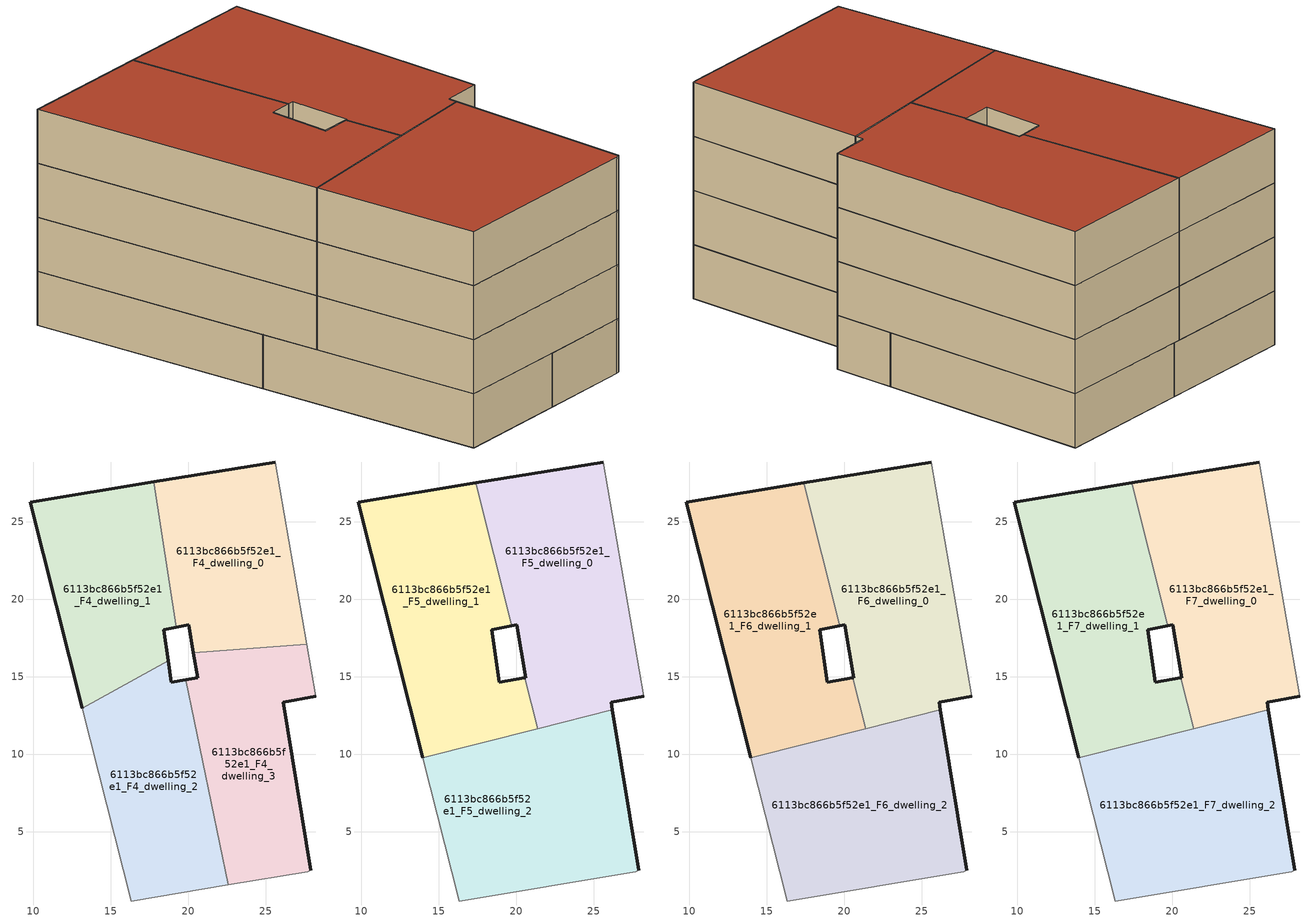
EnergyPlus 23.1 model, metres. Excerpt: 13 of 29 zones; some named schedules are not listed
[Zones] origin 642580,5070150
6113bc866b5f52e1_F4_dwelling_0
 floor to 6113bc866b5f52e1_F3_dwelling_0 (EU_floor_Construction): 27.65,17.09 25.63,28.84 17.78,27.55 19.23,18.18 20.02,18.33 20.34,16.53 z12
 wall outside (EU_wall_Construction): 20.34,16.53 20.02,18.33 19.23,18.18 / 17.78,27.55 25.63,28.84 z12:15
 wall to 6113bc866b5f52e1_F4_dwelling_3 (EU_wall_Construction): 27.65,17.09 20.34,16.53 z12:15
 wall to 6113bc866b5f52e1_F4_dwelling_1 (EU_wall_Construction): 19.23,18.18 17.78,27.55 z12:15
 wall adiabatic (EU_wall_Construction): 25.63,28.84 27.65,17.09 z12:15
6113bc866b5f52e1_F4_dwelling_1
 floor to 6113bc866b5f52e1_F3_dwelling_1 (EU_floor_Construction): 18.72,16.03 18.42,18.03 19.23,18.18 17.78,27.55 9.82,26.24 13.18,12.94 z12
 wall outside (EU_wall_Construction): 19.23,18.18 18.42,18.03 18.72,16.03 / 13.18,12.94 9.82,26.24 17.78,27.55 z12:15
 wall to 6113bc866b5f52e1_F4_dwelling_2 (EU_wall_Construction): 18.72,16.03 13.18,12.94 z12:15
6113bc866b5f52e1_F4_dwelling_2
 floor to 6113bc866b5f52e1_F3_dwelling_2 (EU_floor_Construction): 22.57,1.56 19.85,14.79 18.92,14.63 18.72,16.03 13.18,12.94 16.32,0.52 z12
 wall outside (EU_wall_Construction): 18.72,16.03 18.92,14.63 19.85,14.79 z12:15
 wall to 6113bc866b5f52e1_F4_dwelling_3 (EU_wall_Construction): 19.85,14.79 22.57,1.56 z12:15
 wall adiabatic (EU_wall_Construction): 22.57,1.56 16.32,0.52 13.18,12.94 z12:15
 ceiling adiabatic (EU_roof_Construction): 20.54,11.42 22.57,1.56 16.32,0.52 13.98,9.77 z15
6113bc866b5f52e1_F4_dwelling_3
 floor to 6113bc866b5f52e1_F3_dwelling_3 (EU_floor_Construction): 27.72,2.42 27.93,2.52 26.13,13.33 28.23,13.73 27.65,17.09 20.34,16.53 20.62,14.93 19.85,14.79 22.57,1.56 z12
 wall outside (EU_wall_Construction): 19.85,14.79 20.62,14.93 20.34,16.53 / 28.23,13.73 26.13,13.33 27.93,2.52 z12:15
 wall adiabatic (EU_wall_Construction): 27.65,17.09 28.23,13.73 / 27.93,2.52 27.72,2.42 22.57,1.56 z12:15
6113bc866b5f52e1_F5_dwelling_0
 floor to 6113bc866b5f52e1_F4_dwelling_0 (EU_floor_Construction): 27.65,17.09 25.63,28.84 17.78,27.55 18.44,23.3 19.71,18.27 20.02,18.33 20.34,16.53 z15
 floor to 6113bc866b5f52e1_F4_dwelling_3 (EU_floor_Construction): 28.23,13.73 27.65,17.09 20.34,16.53 20.62,14.93 20.55,14.92 21.38,11.63 26.21,12.85 26.13,13.33 z15
 floor to 6113bc866b5f52e1_F4_dwelling_1 (EU_floor_Construction): 18.44,23.3 17.78,27.55 17.39,27.48 z15
 wall outside (EU_wall_Construction): 20.55,14.92 20.62,14.93 20.02,18.33 19.71,18.27 / 17.39,27.48 25.63,28.84 / 28.23,13.73 26.13,13.33 26.21,12.85 z15:18
 wall to 6113bc866b5f52e1_F5_dwelling_1 (EU_wall_Construction): 21.38,11.63 20.55,14.92 / 19.71,18.27 17.39,27.48 z15:18
 wall adiabatic (EU_wall_Construction): 25.63,28.84 28.23,13.73 z15:18
 wall to 6113bc866b5f52e1_F5_dwelling_2 (EU_wall_Construction): 26.21,12.85 21.38,11.63 z15:18
6113bc866b5f52e1_F5_dwelling_1
 floor to 6113bc866b5f52e1_F4_dwelling_1 (EU_floor_Construction): 18.72,16.03 18.42,18.03 19.23,18.19 18.44,23.3 17.39,27.48 9.82,26.24 13.18,12.94 z15
 floor to 6113bc866b5f52e1_F4_dwelling_0 (EU_floor_Construction): 19.71,18.27 18.44,23.3 19.23,18.19 z15
 floor to 6113bc866b5f52e1_F4_dwelling_2 (EU_floor_Construction): 20.54,11.42 19.85,14.79 18.92,14.63 18.72,16.03 13.18,12.94 13.98,9.77 z15
 floor to 6113bc866b5f52e1_F4_dwelling_3 (EU_floor_Construction): 21.38,11.63 20.55,14.92 19.85,14.79 20.54,11.42 z15
 wall outside (EU_wall_Construction): 19.71,18.27 18.42,18.03 18.92,14.63 20.55,14.92 / 13.98,9.77 9.82,26.24 17.39,27.48 z15:18
 wall to 6113bc866b5f52e1_F5_dwelling_2 (EU_wall_Construction): 21.38,11.63 13.98,9.77 z15:18
6113bc866b5f52e1_F5_dwelling_2
 floor to 6113bc866b5f52e1_F4_dwelling_3 (EU_floor_Construction): 27.72,2.42 27.93,2.52 26.21,12.85 20.54,11.42 22.57,1.56 z15
 floor adiabatic (EU_floor_Construction): 27.72,2.42 22.57,1.56 20.54,11.42 26.21,12.85 13.98,9.77 16.32,0.52 z15
 wall outside (EU_wall_Construction): 26.21,12.85 27.93,2.52 z15:18
 wall adiabatic (EU_wall_Construction): 27.93,2.52 27.72,2.42 16.32,0.52 13.98,9.77 z15:18
6113bc866b5f52e1_F6_dwelling_0
 floor to 6113bc866b5f52e1_F5_dwelling_0 (EU_floor_Construction): 28.23,13.73 25.63,28.84 17.39,27.48 19.71,18.27 20.02,18.33 20.62,14.93 20.55,14.92 21.38,11.63 26.21,12.85 26.13,13.33 z18
 wall outside (EU_wall_Construction): 20.55,14.92 20.62,14.93 20.02,18.33 19.71,18.27 / 17.39,27.48 25.63,28.84 / 28.23,13.73 26.13,13.33 26.21,12.85 z18:21
 wall to 6113bc866b5f52e1_F6_dwelling_1 (EU_wall_Construction): 21.38,11.63 20.55,14.92 / 19.71,18.27 17.39,27.48 z18:21
 wall adiabatic (EU_wall_Construction): 25.63,28.84 28.23,13.73 z18:21
 wall to 6113bc866b5f52e1_F6_dwelling_2 (EU_wall_Construction): 26.21,12.85 21.38,11.63 z18:21
6113bc866b5f52e1_F6_dwelling_1
 floor to 6113bc866b5f52e1_F5_dwelling_1 (EU_floor_Construction): 21.38,11.63 20.55,14.92 18.92,14.63 18.42,18.03 19.71,18.27 17.39,27.48 9.82,26.24 13.98,9.77 z18
 wall outside (EU_wall_Construction): 19.71,18.27 18.42,18.03 18.92,14.63 20.55,14.92 / 13.98,9.77 9.82,26.24 17.39,27.48 z18:21
 wall to 6113bc866b5f52e1_F6_dwelling_2 (EU_wall_Construction): 21.38,11.63 13.98,9.77 z18:21
6113bc866b5f52e1_F6_dwelling_2
 floor to 6113bc866b5f52e1_F5_dwelling_2 (EU_floor_Construction): 27.72,2.42 27.93,2.52 26.21,12.85 13.98,9.77 16.32,0.52 z18
 wall outside (EU_wall_Construction): 26.21,12.85 27.93,2.52 z18:21
 wall adiabatic (EU_wall_Construction): 27.93,2.52 27.72,2.42 16.32,0.52 13.98,9.77 z18:21
6113bc866b5f52e1_F7_dwelling_0
 floor to 6113bc866b5f52e1_F6_dwelling_0 (EU_floor_Construction): 28.23,13.73 25.63,28.84 17.39,27.48 19.71,18.27 20.02,18.33 20.62,14.93 20.55,14.92 21.38,11.63 26.21,12.85 26.13,13.33 z21
 wall outside (EU_wall_Construction): 20.55,14.92 20.62,14.93 20.02,18.33 19.71,18.27 / 17.39,27.48 25.63,28.84 / 28.23,13.73 26.13,13.33 26.21,12.85 z21:24
 wall to 6113bc866b5f52e1_F7_dwelling_1 (EU_wall_Construction): 21.38,11.63 20.55,14.92 / 19.71,18.27 17.39,27.48 z21:24
 wall adiabatic (EU_wall_Construction): 25.63,28.84 28.23,13.73 z21:24
 wall to 6113bc866b5f52e1_F7_dwelling_2 (EU_wall_Construction): 26.21,12.85 21.38,11.63 z21:24
 roof outside (EU_roof_Construction): 25.63,28.84 28.23,13.73 26.13,13.33 26.21,12.85 21.38,11.63 20.55,14.92 20.62,14.93 20.02,18.33 19.71,18.27 17.39,27.48 z24
6113bc866b5f52e1_F7_dwelling_1
 floor to 6113bc866b5f52e1_F6_dwelling_1 (EU_floor_Construction): 21.38,11.63 20.55,14.92 18.92,14.63 18.42,18.03 19.71,18.27 17.39,27.48 9.82,26.24 13.98,9.77 z21
 wall outside (EU_wall_Construction): 19.71,18.27 18.42,18.03 18.92,14.63 20.55,14.92 / 13.98,9.77 9.82,26.24 17.39,27.48 z21:24
 wall to 6113bc866b5f52e1_F7_dwelling_2 (EU_wall_Construction): 21.38,11.63 13.98,9.77 z21:24
 roof outside (EU_roof_Construction): 17.39,27.48 19.71,18.27 18.42,18.03 18.92,14.63 20.55,14.92 21.38,11.63 13.98,9.77 9.82,26.24 z24
6113bc866b5f52e1_F7_dwelling_2
 floor to 6113bc866b5f52e1_F6_dwelling_2 (EU_floor_Construction): 27.72,2.42 27.93,2.52 26.21,12.85 13.98,9.77 16.32,0.52 z21
 wall outside (EU_wall_Construction): 26.21,12.85 27.93,2.52 z21:24
 wall adiabatic (EU_wall_Construction): 27.93,2.52 27.72,2.42 16.32,0.52 13.98,9.77 z21:24
 roof outside (EU_roof_Construction): 26.21,12.85 27.93,2.52 27.72,2.42 16.32,0.52 13.98,9.77 z24
[Building]
EU S2 Campaign: North Axis=0; Terrain=City; Solar Distribution=FullExterior
[Site:Location]
Lyon-Bron: Latitude=45.75; Longitude=5; Time Zone=1; Elevation=198
[SizingPeriod:WeatherFileDays]
AnnualSizingPeriod: Begin Month=1; Begin Day of Month=1; End Month=12; End Day of Month=31; Day of Week for Start Day=Monday; Use Weather File Daylight Saving Period=No; Use Weather File Rain and Snow Indicators=No
[MATERIAL]
EU_InternalMass_Material: Roughness=MediumRough; Thickness=0.1; Conductivity=1; Density=1800; Specific Heat=900; Thermal Absorptance=0.9; Solar Absorptance=0.7; Visible Absorptance=0.7
[MATERIAL:NOMASS] Roughness=MediumRough; Thermal Absorptance=0.9; Solar Absorptance=0.7; Visible Absorptance=0.7
Name | Thermal Resistance
EU_wall_NoMass | 0.776494
EU_roof_NoMass | 0.486893
EU_floor_NoMass | 0.421597
[CONSTRUCTION]
EU_wall_Construction: EU_wall_NoMass
EU_roof_Construction: EU_roof_NoMass
EU_floor_Construction: EU_floor_NoMass
EU_InternalMass_Construction: EU_InternalMass_Material
[ZONE] Type=1; Multiplier=1; Ceiling Height=autocalculate; Floor Area=autocalculate; Part of Total Floor Area=Yes
Name | Volume
6113bc866b5f52e1_F4_dwelling_0 | 274.942
6113bc866b5f52e1_F5_dwelling_0; 6113bc866b5f52e1_F6_dwelling_0; 6113bc866b5f52e1_F7_dwelling_0; 6113bc866b5f52e1_F5_dwelling_2; 6113bc866b5f52e1_F6_dwelling_2; 6113bc866b5f52e1_F7_dwelling_2 | 366.576
6113bc866b5f52e1_F4_dwelling_1 | 274.935
6113bc866b5f52e1_F5_dwelling_1; 6113bc866b5f52e1_F6_dwelling_1; 6113bc866b5f52e1_F7_dwelling_1 | 366.583
6113bc866b5f52e1_F4_dwelling_2 | 274.92
6113bc866b5f52e1_F4_dwelling_3 | 274.953
[INTERNALMASS] Construction=EU_InternalMass_Construction
Name | Zone or ZoneList | Surface Area
6113bc866b5f52e1_F4_dwelling_0_EU_InternalMass | 6113bc866b5f52e1_F4_dwelling_0 | 91.6476
6113bc866b5f52e1_F4_dwelling_1_EU_InternalMass | 6113bc866b5f52e1_F4_dwelling_1 | 91.6448
6113bc866b5f52e1_F4_dwelling_2_EU_InternalMass | 6113bc866b5f52e1_F4_dwelling_2 | 91.6401
6113bc866b5f52e1_F4_dwelling_3_EU_InternalMass | 6113bc866b5f52e1_F4_dwelling_3 | 91.6511
6113bc866b5f52e1_F5_dwelling_0_EU_InternalMass | 6113bc866b5f52e1_F5_dwelling_0 | 122.19
6113bc866b5f52e1_F5_dwelling_1_EU_InternalMass | 6113bc866b5f52e1_F5_dwelling_1 | 122.192
6113bc866b5f52e1_F5_dwelling_2_EU_InternalMass | 6113bc866b5f52e1_F5_dwelling_2 | 122.192
6113bc866b5f52e1_F6_dwelling_0_EU_InternalMass | 6113bc866b5f52e1_F6_dwelling_0 | 122.19
6113bc866b5f52e1_F6_dwelling_1_EU_InternalMass | 6113bc866b5f52e1_F6_dwelling_1 | 122.192
6113bc866b5f52e1_F6_dwelling_2_EU_InternalMass | 6113bc866b5f52e1_F6_dwelling_2 | 122.192
6113bc866b5f52e1_F7_dwelling_0_EU_InternalMass | 6113bc866b5f52e1_F7_dwelling_0 | 122.19
6113bc866b5f52e1_F7_dwelling_1_EU_InternalMass | 6113bc866b5f52e1_F7_dwelling_1 | 122.192
6113bc866b5f52e1_F7_dwelling_2_EU_InternalMass | 6113bc866b5f52e1_F7_dwelling_2 | 122.192
[OTHEREQUIPMENT] Fuel Type=Electricity; Design Level Calculation Method=Watts/Area; Power per Zone Floor Area=1; Fraction Latent=0; Fraction Radiant=0; Fraction Lost=0; Carbon Dioxide Generation Rate=0; EndUse Subcategory=EU_Step8_InternalGains
Name | Zone or ZoneList or Space or SpaceList | Schedule
EU_Step8_InternalGain_6113bc866b5f52e1_F4_dwelling_0_f000 | 6113bc866b5f52e1_F4_dwelling_0 | EU_Step8_GainSchedule_6113bc866b5f52e1_F4_dwelling_0_f000
EU_Step8_InternalGain_6113bc866b5f52e1_F4_dwelling_1_f000 | 6113bc866b5f52e1_F4_dwelling_1 | EU_Step8_GainSchedule_6113bc866b5f52e1_F4_dwelling_1_f000
EU_Step8_InternalGain_6113bc866b5f52e1_F4_dwelling_2_f000 | 6113bc866b5f52e1_F4_dwelling_2 | EU_Step8_GainSchedule_6113bc866b5f52e1_F4_dwelling_2_f000
EU_Step8_InternalGain_6113bc866b5f52e1_F4_dwelling_3_f000 | 6113bc866b5f52e1_F4_dwelling_3 | EU_Step8_GainSchedule_6113bc866b5f52e1_F4_dwelling_3_f000
EU_Step8_InternalGain_6113bc866b5f52e1_F5_dwelling_0_f000 | 6113bc866b5f52e1_F5_dwelling_0 | EU_Step8_GainSchedule_6113bc866b5f52e1_F5_dwelling_0_f000
EU_Step8_InternalGain_6113bc866b5f52e1_F5_dwelling_1_f000 | 6113bc866b5f52e1_F5_dwelling_1 | EU_Step8_GainSchedule_6113bc866b5f52e1_F5_dwelling_1_f000
EU_Step8_InternalGain_6113bc866b5f52e1_F5_dwelling_2_f000 | 6113bc866b5f52e1_F5_dwelling_2 | EU_Step8_GainSchedule_6113bc866b5f52e1_F5_dwelling_2_f000
EU_Step8_InternalGain_6113bc866b5f52e1_F6_dwelling_0_f000 | 6113bc866b5f52e1_F6_dwelling_0 | EU_Step8_GainSchedule_6113bc866b5f52e1_F6_dwelling_0_f000
EU_Step8_InternalGain_6113bc866b5f52e1_F6_dwelling_1_f000 | 6113bc866b5f52e1_F6_dwelling_1 | EU_Step8_GainSchedule_6113bc866b5f52e1_F6_dwelling_1_f000
EU_Step8_InternalGain_6113bc866b5f52e1_F6_dwelling_2_f000 | 6113bc866b5f52e1_F6_dwelling_2 | EU_Step8_GainSchedule_6113bc866b5f52e1_F6_dwelling_2_f000
EU_Step8_InternalGain_6113bc866b5f52e1_F7_dwelling_0_f000 | 6113bc866b5f52e1_F7_dwelling_0 | EU_Step8_GainSchedule_6113bc866b5f52e1_F7_dwelling_0_f000
EU_Step8_InternalGain_6113bc866b5f52e1_F7_dwelling_1_f000 | 6113bc866b5f52e1_F7_dwelling_1 | EU_Step8_GainSchedule_6113bc866b5f52e1_F7_dwelling_1_f000
EU_Step8_InternalGain_6113bc866b5f52e1_F7_dwelling_2_f000 | 6113bc866b5f52e1_F7_dwelling_2 | EU_Step8_GainSchedule_6113bc866b5f52e1_F7_dwelling_2_f000
[ZONEVENTILATION:DESIGNFLOWRATE] Schedule=EU_AlwaysOn; Design Flow Rate Calculation Method=AirChanges/Hour; Air Changes per Hour=0.693814; Ventilation Type=Natural; Fan Pressure Rise=0; Fan Total Efficiency=1; Constant Term Coefficient=1; Temperature Term Coefficient=0; Velocity Term Coefficient=0; Velocity Squared Term Coefficient=0; Minimum Indoor Temperature=-100; Maximum Indoor Temperature=100; Delta Temperature=-100; Minimum Outdoor Temperature=-100; Maximum Outdoor Temperature=100; Maximum Wind Speed=40
Name | Zone or ZoneList or Space or SpaceList
EU_ConstantAir_6113bc866b5f52e1_F4_dwelling_0 | 6113bc866b5f52e1_F4_dwelling_0
EU_ConstantAir_6113bc866b5f52e1_F4_dwelling_1 | 6113bc866b5f52e1_F4_dwelling_1
EU_ConstantAir_6113bc866b5f52e1_F4_dwelling_2 | 6113bc866b5f52e1_F4_dwelling_2
EU_ConstantAir_6113bc866b5f52e1_F4_dwelling_3 | 6113bc866b5f52e1_F4_dwelling_3
EU_ConstantAir_6113bc866b5f52e1_F5_dwelling_0 | 6113bc866b5f52e1_F5_dwelling_0
EU_ConstantAir_6113bc866b5f52e1_F5_dwelling_1 | 6113bc866b5f52e1_F5_dwelling_1
EU_ConstantAir_6113bc866b5f52e1_F5_dwelling_2 | 6113bc866b5f52e1_F5_dwelling_2
EU_ConstantAir_6113bc866b5f52e1_F6_dwelling_0 | 6113bc866b5f52e1_F6_dwelling_0
EU_ConstantAir_6113bc866b5f52e1_F6_dwelling_1 | 6113bc866b5f52e1_F6_dwelling_1
EU_ConstantAir_6113bc866b5f52e1_F6_dwelling_2 | 6113bc866b5f52e1_F6_dwelling_2
EU_ConstantAir_6113bc866b5f52e1_F7_dwelling_0 | 6113bc866b5f52e1_F7_dwelling_0
EU_ConstantAir_6113bc866b5f52e1_F7_dwelling_1 | 6113bc866b5f52e1_F7_dwelling_1
EU_ConstantAir_6113bc866b5f52e1_F7_dwelling_2 | 6113bc866b5f52e1_F7_dwelling_2
[HVACTEMPLATE:ZONE:IDEALLOADSAIRSYSTEM] System Availability Schedule=EU_AlwaysOn; Maximum Heating Supply Air Temperature=50; Minimum Cooling Supply Air Temperature=13; Maximum Heating Supply Air Humidity Ratio=0.0156; Minimum Cooling Supply Air Humidity Ratio=0.0077; Heating Limit=NoLimit; Cooling Limit=NoLimit; Heating Availability Schedule=EU_AlwaysOn; Cooling Availability Schedule=EU_CoolingOff; Dehumidification Control Type=ConstantSensibleHeatRatio; Cooling Sensible Heat Ratio=0.7; Dehumidification Setpoint=60; Humidification Control Type=None; Humidification Setpoint=30; Outdoor Air Method=None; Outdoor Air Flow Rate per Person=0.00944; Outdoor Air Flow Rate per Zone Floor Area=0; Outdoor Air Flow Rate per Zone=0; Demand Controlled Ventilation Type=None; Outdoor Air Economizer Type=NoEconomizer; Heat Recovery Type=None; Sensible Heat Recovery Effectiveness=0.7; Latent Heat Recovery Effectiveness=0.65
Name | Template Thermostat
6113bc866b5f52e1_F4_dwelling_0 | EU_HeatOnly_6113bc866b5f52e1_F4_dwelling_0
6113bc866b5f52e1_F4_dwelling_1 | EU_HeatOnly_6113bc866b5f52e1_F4_dwelling_1
6113bc866b5f52e1_F4_dwelling_2 | EU_HeatOnly_6113bc866b5f52e1_F4_dwelling_2
6113bc866b5f52e1_F4_dwelling_3 | EU_HeatOnly_6113bc866b5f52e1_F4_dwelling_3
6113bc866b5f52e1_F5_dwelling_0 | EU_HeatOnly_6113bc866b5f52e1_F5_dwelling_0
6113bc866b5f52e1_F5_dwelling_1 | EU_HeatOnly_6113bc866b5f52e1_F5_dwelling_1
6113bc866b5f52e1_F5_dwelling_2 | EU_HeatOnly_6113bc866b5f52e1_F5_dwelling_2
6113bc866b5f52e1_F6_dwelling_0 | EU_HeatOnly_6113bc866b5f52e1_F6_dwelling_0
6113bc866b5f52e1_F6_dwelling_1 | EU_HeatOnly_6113bc866b5f52e1_F6_dwelling_1
6113bc866b5f52e1_F6_dwelling_2 | EU_HeatOnly_6113bc866b5f52e1_F6_dwelling_2
6113bc866b5f52e1_F7_dwelling_0 | EU_HeatOnly_6113bc866b5f52e1_F7_dwelling_0
6113bc866b5f52e1_F7_dwelling_1 | EU_HeatOnly_6113bc866b5f52e1_F7_dwelling_1
6113bc866b5f52e1_F7_dwelling_2 | EU_HeatOnly_6113bc866b5f52e1_F7_dwelling_2
[SIZING:ZONE] Zone Cooling Design Supply Air Temperature Input Method=SupplyAirTemperature; Zone Cooling Design Supply Air Temperature=13; Zone Heating Design Supply Air Temperature Input Method=SupplyAirTemperature; Zone Heating Design Supply Air Temperature=50; Zone Cooling Design Supply Air Humidity Ratio=0.008; Zone Heating Design Supply Air Humidity Ratio=0.008; Cooling Design Air Flow Method=DesignDay; Cooling Design Air Flow Rate=0; Cooling Minimum Air Flow per Zone Floor Area=0.000762; Cooling Minimum Air Flow=0; Cooling Minimum Air Flow Fraction=0.2; Heating Design Air Flow Method=DesignDay; Heating Design Air Flow Rate=0; Heating Maximum Air Flow per Zone Floor Area=0.002032; Heating Maximum Air Flow=0.141576; Heating Maximum Air Flow Fraction=0.3; Account for Dedicated Outdoor Air System=No; Dedicated Outdoor Air System Control Strategy=NeutralSupplyAir; Dedicated Outdoor Air Low Setpoint Temperature for Design=autosize; Dedicated Outdoor Air High Setpoint Temperature for Design=autosize; Zone Load Sizing Method=Sensible Load Only No Latent Load; Zone Latent Cooling Design Supply Air Humidity Ratio Input Method=HumidityRatioDifference; Zone Cooling Design Supply Air Humidity Ratio Difference=0.005; Zone Latent Heating Design Supply Air Humidity Ratio Input Method=HumidityRatioDifference; Zone Humidification Design Supply Air Humidity Ratio Difference=0.005
6113bc866b5f52e1_F4_dwelling_0; 6113bc866b5f52e1_F4_dwelling_1; 6113bc866b5f52e1_F4_dwelling_2; 6113bc866b5f52e1_F4_dwelling_3; 6113bc866b5f52e1_F5_dwelling_0; 6113bc866b5f52e1_F5_dwelling_1; 6113bc866b5f52e1_F5_dwelling_2; 6113bc866b5f52e1_F6_dwelling_0; 6113bc866b5f52e1_F6_dwelling_1; 6113bc866b5f52e1_F6_dwelling_2; 6113bc866b5f52e1_F7_dwelling_0; 6113bc866b5f52e1_F7_dwelling_1; 6113bc866b5f52e1_F7_dwelling_2
[SCHEDULE:FILE] Column Number=1; Rows to Skip at Top=0; Number of Hours of Data=8760; Column Separator=Comma; Interpolate to Timestep=No; Minutes per Item=60; Adjust Schedule for Daylight Savings=Yes
Name | File
EU_Step8_GainSchedule_6113bc866b5f52e1_F4_dwelling_0_f000 | ../../schedules/6113bc866b5f52e1/6113bc866b5f52e1_F4_dwelling_0_f000_gain.csv
EU_Step8_GainSchedule_6113bc866b5f52e1_F4_dwelling_1_f000 | ../../schedules/6113bc866b5f52e1/6113bc866b5f52e1_F4_dwelling_1_f000_gain.csv
EU_Step8_GainSchedule_6113bc866b5f52e1_F4_dwelling_2_f000 | ../../schedules/6113bc866b5f52e1/6113bc866b5f52e1_F4_dwelling_2_f000_gain.csv
EU_Step8_GainSchedule_6113bc866b5f52e1_F4_dwelling_3_f000 | ../../schedules/6113bc866b5f52e1/6113bc866b5f52e1_F4_dwelling_3_f000_gain.csv
EU_Step8_GainSchedule_6113bc866b5f52e1_F5_dwelling_0_f000 | ../../schedules/6113bc866b5f52e1/6113bc866b5f52e1_F5_dwelling_0_f000_gain.csv
